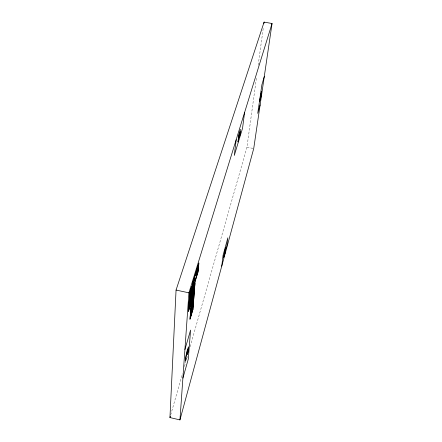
<?xml version="1.0" encoding="UTF-8"?>
<svg xmlns="http://www.w3.org/2000/svg" width="442" height="442" viewBox="0 0 442 442"><rect width="100%" height="100%" fill="white"/><g stroke="black" fill="none" stroke-linecap="round" stroke-linejoin="round"><path stroke-width="0.33" stroke-dasharray="2.21 1.66" d="M190.143 346.672L246.956 147.225L256.598 76.797M258.189 65.178L263.338 27.57M170.7 414.922L182.402 373.844M184.48 366.551L185.8 361.915M186.745 358.6L187.69 355.291M246.956 147.225L253.051 148.407"/><path stroke-width="0.66" d="M188.607 310.483L190.314 304.908L191.701 286.781L190.165 298.14L189.85 292.808M191.651 287.002L189.905 292.598L188.557 310.698L190.06 299.615L190.364 304.704M169.949 417.574L176.06 290.062L264.084 22.1L272.051 23.509L253.725 148.534L179.949 419.9L169.949 417.574L170.325 416.248M194.22 288.908L194.148 288.162L193.767 290.803L193.999 290.018M179.949 419.9L188.916 292.831L272.051 23.509M191.38 306.571L191.701 302.394L193.557 296.212L193.226 300.394L191.38 306.571L192.629 299.289L193.226 300.394M192.32 295.875L192.287 296.355L192.408 296.096M193.276 293.466L193.226 293.974L194.099 289.77L193.922 290.322M192.85 294.726L193.016 293.239L192.48 294.969M236.194 139.683L234.288 155.446L242.57 128.147L244.553 112.6M221.74 266.195L223.083 255.189L227.857 237.785L226.464 248.807M188.662 309.267L190.032 299.146L189.74 294.328M191.59 288.306L190.198 298.61L190.474 303.273M263.896 23.47L264.084 22.1M192.132 295.317L192.071 295.753M192.292 295.952L192.38 295.516M190.563 312.091L190.071 318.853L192.972 309.229L193.602 301.737L190.491 312.063M192.226 296.079L192.684 293.543M192.314 295.648L192.226 296.289L192.104 295.532M194.165 289.295L194.226 289.013M193.85 289.074L194.22 287.035L194.021 287.919L193.944 287.62M192.043 292.908L191.474 300.328L191.668 299.886M192.11 295.367L192.695 292.886L192.817 293.405M193.11 290.123L192.613 292.626L192.988 291.908M192.988 291.991L193.397 289.753M191.309 302.566L190.762 309.743L193.563 300.433L194.193 293.052L191.392 302.168M194.099 289.77L193.618 292.361M192.872 309.383L193.447 302.422L190.679 311.516M194.182 289.261L194.066 289.825M193.524 282.725L193.027 285.079L193.336 284.841M193.894 280.808L194.673 278.261M193.64 282.521L193.248 284.355L193.491 284.173M193.955 280.885L194.563 278.902M194.314 282.024L193.95 283.825L193.303 284.173M194.629 280.405L195.016 278.587L194.778 278.753M194.375 282.101L193.596 284.648M194.74 280.2L195.231 277.874L194.928 278.084M191.347 302.367L190.612 310.444L193.64 300.405L194.353 292.361L191.264 302.394M190.635 311.709L189.922 319.538L192.911 309.538M192.927 290.897L193.01 290.499M192.834 282.377L192.066 291.311L198.055 271.847L198.911 262.94L192.911 282.057L192.215 290.593L197.961 271.913L198.751 263.631L192.939 282.3M191.999 292.72L192.071 292.394M192.176 292.306L194.95 283.35L194.314 290.991L191.325 301.041L191.933 293.046L195.099 282.642L194.093 292.162M182.894 378.17L188.303 359.031L190.579 330.063L184.916 349.55M260.111 104.969L257.73 113.39L261.879 84.814L264.277 76.56M193.9 290.554L194.005 290.195M193.104 290.184L193.204 289.808M193.253 293.477L193.557 292.527M192.452 296.024L192.872 294.72M193.883 287.643L193.309 289.427L193.535 289.858M193.845 289.04L193.353 290.615L193.408 289.206M190.651 314.621L192.419 310.295M190.557 315.886L191.347 313.942M190.751 313.356L192.679 308.654M191.519 309.417L192.878 306.118M192.778 307.389L190.85 312.074M192.624 305.693L192.966 304.869M193.193 289.902L193.325 289.576L193.364 289.858M192.684 293.626L192.668 293.024M193.082 284.897L193.375 284.676M193.629 284.482L193.916 284.267M194.358 278.626L194.64 278.427M194.894 278.25L195.176 278.057M176.06 290.062L188.916 292.831M193.126 293.422L193.226 293.759M193.668 290.179L193.795 290.665M194.126 288.306L194.226 288.786M223.608 257.83L225.553 249.15L224.768 253.796L225.304 251.896L225.729 247.492L224.547 251.575L223.608 257.83M185.386 360.18L185.474 361.274L186.137 359.026L186.17 358.539L185.657 359.661L186.143 355.804L188.309 348.583L187.386 354.517L188.286 351.467L188.519 346.76L186.651 352.125L185.386 360.18M240.205 131.843L239.21 137.793L239.879 135.467L240.393 129.274L238.962 134.318L237.94 142.037L238.437 140.103C237.918 139.451 239.221 133.025 240.205 131.843M261.636 91.665L260.935 96.997L260.559 98.251L261.355 93.444L259.714 101.24L260.647 95.118L261.636 91.665M188.436 311.058L188.491 311.433L190.441 304.687L191.778 286.002L189.767 292.819L188.436 311.058M196.27 273.548L196.055 276.195L197.734 270.592L197.939 268.145L196.27 273.548"/></g></svg>
